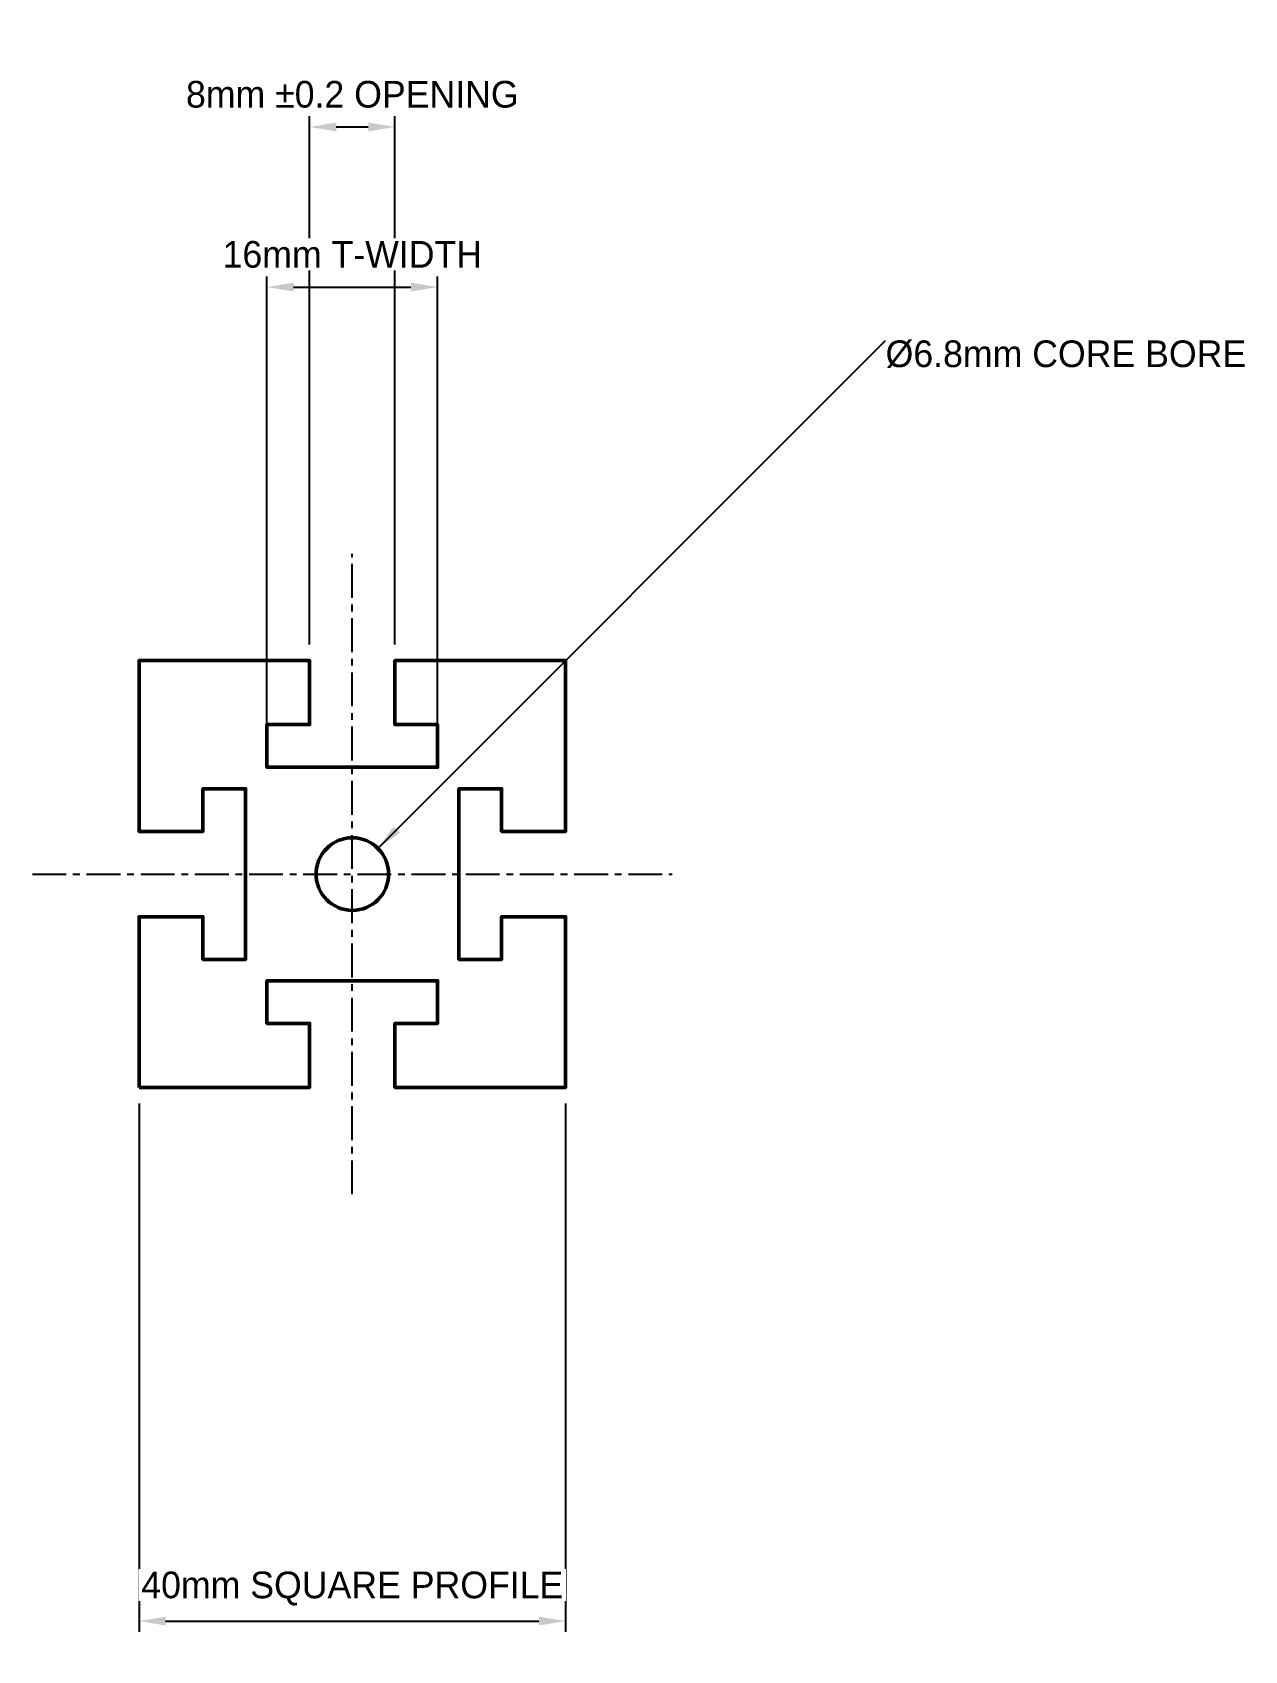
# Model space of a CAD drawing. Header units: metres. Extents: x -10 to 104, y -53 to 99.
import ezdxf

# ---------------------------------------------------------------- set-up
doc = ezdxf.new("R2010")
doc.units = ezdxf.units.M
doc.linetypes.add('CENTER', pattern=[5.08, 3.175, -0.635, 0.635, -0.635])
for name, color, linetype, lineweight in [('CENTERLINES', 7, 'CENTER', 25), ('DIMENSIONS', 7, 'Continuous', 25), ('GEOMETRY', 7, 'Continuous', 50)]:
    doc.layers.add(name, color=color, linetype=linetype, lineweight=lineweight)
doc.dimstyles.new('ENGINEERING_STYLE', dxfattribs={"dimtxt": 2.5, "dimasz": 2.5, "dimexe": 1, "dimexo": 1.5, "dimgap": 0.8, "dimtad": 1, "dimcen": 2.5, "dimazin": 3, "dimtfac": 1, "dimtmove": 0, "dimatfit": 3, "dimtfill": 1})

msp = doc.modelspace()

# ---------------------------------------------------------------- linework, layer by layer
at = {"layer": 'CENTERLINES'}
for p, q in [((20, -10), (20, 50)), ((-10, 20), (50, 20))]:
    msp.add_line(p, q, dxfattribs=at)
at = {"layer": 'GEOMETRY'}
msp.add_lwpolyline([(0, 0), (16, 0), (16, 6), (12, 6), (12, 10), (28, 10), (28, 6), (24, 6), (24, 0), (40, 0), (40, 16), (34, 16), (34, 12), (30, 12), (30, 28), (34, 28), (34, 24), (40, 24), (40, 40), (24, 40), (24, 34), (28, 34), (28, 30), (12, 30), (12, 34), (16, 34), (16, 40), (0, 40), (0, 24), (6, 24), (6, 28), (10, 28), (10, 12), (6, 12), (6, 16), (0, 16)], close=True, dxfattribs=at)
msp.add_circle((20, 20), 3.4, dxfattribs=at)

# ---------------------------------------------------------------- texts
at = {"layer": 'DIMENSIONS', "insert": (70, 70), "char_height": 2.5, "attachment_point": 1}
msp.add_mtext('%%C6.8mm CORE BORE', dxfattribs=at)

# ---------------------------------------------------------------- next in the draw order: dimensions: what is measured, and where the dimension line sits
at = {"layer": 'DIMENSIONS'}
for base, p1, p2, text in [((16, 90), (16, 40), (24, 40), '8mm %%P0.2 OPENING'), ((0, -50), (0, 0), (40, 0), '40mm SQUARE PROFILE')]:
    msp.add_linear_dim(base=base, p1=p1, p2=p2, text=text, dimstyle='ENGINEERING_STYLE', dxfattribs=at).render()

# ---------------------------------------------------------------- next in the draw order: dimensions: what is measured, and where the dimension line sits
msp.add_linear_dim(base=(12, 75), p1=(12, 30), p2=(28, 30), text='16mm T-WIDTH', dimstyle='ENGINEERING_STYLE', dxfattribs=at).render()

# ---------------------------------------------------------------- next in the draw order: leaders
msp.add_leader([(22.4, 22.4), (70, 70)], dimstyle='ENGINEERING_STYLE', dxfattribs=at)

doc.saveas('drawing.dxf')
